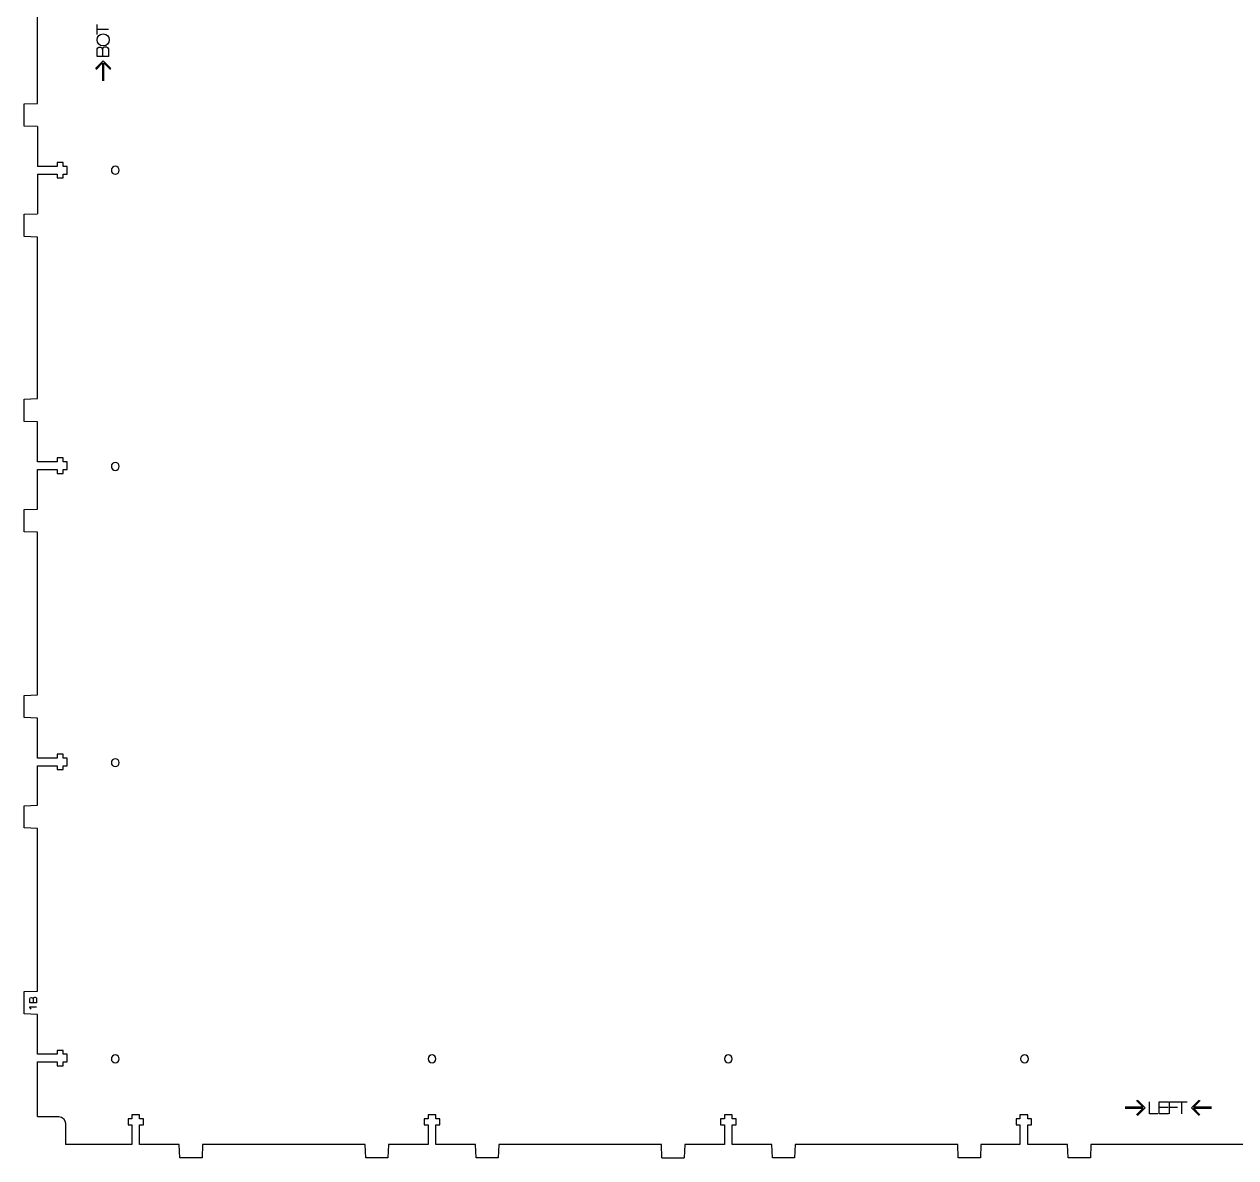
# Model space of a CAD drawing. Header units: millimetres. Extents: x -1014 to -186, y -862 to -38.
# Drawn here: x -1014.4 to -575.5, y -861.5 to -450.8 of the extents above; entities that cross this region are included whole.
import ezdxf

# ---------------------------------------------------------------- set-up
doc = ezdxf.new("R2010")
doc.units = ezdxf.units.MM
doc.layers.add('CUTS', color=1, linetype='Continuous', lineweight=25, true_color=0xff0000)
doc.layers.add('TEXT', color=5, linetype='Continuous', true_color=0x0000ff)

msp = doc.modelspace()

# ---------------------------------------------------------------- linework, layer by layer
at = {"layer": 'CUTS', "color": 1, "lineweight": 25, "true_color": 0xff0000}
for p, q in [((-1009.52, -479.45), (-1009.52, -420.56)), ((-1014.39, -479.65), (-1009.52, -479.45)), ((-1014.39, -487.68), (-1014.39, -479.65)), ((-1009.52, -487.88), (-1014.39, -487.68)), ((-1009.52, -487.88), (-1009.52, -502.28)), ((-1002.5, -502.28), (-1009.52, -502.28)), ((-1000.3, -500.88), (-1002.5, -500.88)), ((-1002.5, -500.88), (-1002.5, -502.28)), ((-1000.3, -502.28), (-1000.3, -500.88)), ((-998.86, -502.28), (-1000.3, -502.28)), ((-998.86, -505.08), (-998.86, -502.28)), ((-1009.52, -505.08), (-1002.5, -505.08)), ((-1009.52, -505.08), (-1009.52, -519.46)), ((-1002.5, -505.08), (-1002.5, -506.48)), ((-1002.5, -506.48), (-1000.3, -506.48)), ((-1000.3, -506.48), (-1000.3, -505.08)), ((-1000.3, -505.08), (-998.86, -505.08)), ((-1014.39, -519.66), (-1009.52, -519.46)), ((-1014.39, -527.7), (-1014.39, -519.66)), ((-1009.52, -527.9), (-1014.39, -527.7)), ((-1009.52, -586.46), (-1009.52, -527.9)), ((-1014.39, -586.66), (-1009.52, -586.46)), ((-1014.39, -594.69), (-1014.39, -586.66)), ((-1009.52, -594.89), (-1014.39, -594.69)), ((-1009.52, -609.35), (-1009.52, -594.89)), ((-1002.5, -609.35), (-1009.52, -609.35)), ((-1000.3, -607.95), (-1002.5, -607.95)), ((-1002.5, -607.95), (-1002.5, -609.35)), ((-1000.3, -609.35), (-1000.3, -607.95)), ((-998.86, -609.35), (-1000.3, -609.35)), ((-998.86, -612.15), (-998.86, -609.35)), ((-1009.52, -612.15), (-1002.5, -612.15)), ((-1009.52, -626.45), (-1009.52, -612.15)), ((-1002.5, -612.15), (-1002.5, -613.55)), ((-1002.5, -613.55), (-1000.3, -613.55)), ((-1000.3, -613.55), (-1000.3, -612.15)), ((-1000.3, -612.15), (-998.86, -612.15)), ((-1014.39, -626.65), (-1009.52, -626.45)), ((-1014.39, -634.69), (-1014.39, -626.65)), ((-1009.52, -634.89), (-1014.39, -634.69)), ((-1009.52, -693.8), (-1009.52, -634.89)), ((-1014.39, -694), (-1009.52, -693.8)), ((-1014.39, -702.03), (-1014.39, -694)), ((-1009.52, -702.23), (-1014.39, -702.03)), ((-1009.52, -716.69), (-1009.52, -702.23)), ((-1000.3, -715.29), (-1002.5, -715.29)), ((-1002.5, -715.29), (-1002.5, -716.69)), ((-1000.3, -716.69), (-1000.3, -715.29)), ((-1002.5, -716.69), (-1009.52, -716.69)), ((-1009.52, -719.49), (-1002.5, -719.49)), ((-1009.52, -733.79), (-1009.52, -719.49)), ((-1002.5, -719.49), (-1002.5, -720.89)), ((-998.86, -716.69), (-1000.3, -716.69)), ((-1000.3, -720.89), (-1000.3, -719.49)), ((-1000.3, -719.49), (-998.86, -719.49)), ((-998.86, -719.49), (-998.86, -716.69)), ((-1002.5, -720.89), (-1000.3, -720.89)), ((-1014.39, -733.99), (-1009.52, -733.79)), ((-1014.39, -742.03), (-1014.39, -733.99)), ((-1009.52, -742.23), (-1014.39, -742.03)), ((-1009.52, -801.14), (-1009.52, -742.23)), ((-1014.39, -801.34), (-1009.52, -801.14)), ((-1014.39, -809.37), (-1014.39, -801.34)), ((-1009.52, -809.57), (-1014.39, -809.37)), ((-1009.52, -824.03), (-1009.52, -809.57)), ((-1002.5, -824.03), (-1009.52, -824.03)), ((-1000.3, -822.63), (-1002.5, -822.63)), ((-1002.5, -822.63), (-1002.5, -824.03)), ((-1000.3, -824.03), (-1000.3, -822.63)), ((-998.86, -824.03), (-1000.3, -824.03)), ((-998.86, -826.83), (-998.86, -824.03)), ((-1009.52, -826.83), (-1002.5, -826.83)), ((-1009.52, -846.63), (-1009.52, -826.83)), ((-1002.5, -826.83), (-1002.5, -828.23)), ((-1002.5, -828.23), (-1000.3, -828.23)), ((-1000.3, -828.23), (-1000.3, -826.83)), ((-1000.3, -826.83), (-998.86, -826.83)), ((-1009.52, -846.63), (-1001.83, -846.63)), ((-972.59, -846.01), (-975.39, -846.01)), ((-975.39, -846.01), (-975.39, -847.45)), ((-972.59, -847.45), (-972.59, -846.01)), ((-865.25, -846.01), (-868.05, -846.01)), ((-868.05, -846.01), (-868.05, -847.45)), ((-865.25, -847.45), (-865.25, -846.01)), ((-757.91, -846.01), (-760.71, -846.01)), ((-760.71, -846.01), (-760.71, -847.45)), ((-757.91, -847.45), (-757.91, -846.01)), ((-650.84, -846.01), (-653.64, -846.01)), ((-653.64, -846.01), (-653.64, -847.45)), ((-650.84, -847.45), (-650.84, -846.01)), ((-999.43, -849.03), (-999.43, -856.69)), ((-975.39, -847.45), (-976.79, -847.45)), ((-976.79, -847.45), (-976.79, -849.65)), ((-976.79, -849.65), (-975.39, -849.65)), ((-975.39, -849.65), (-975.39, -856.67)), ((-971.19, -847.45), (-972.59, -847.45)), ((-972.59, -856.67), (-972.59, -849.65)), ((-972.59, -849.65), (-971.19, -849.65)), ((-971.19, -849.65), (-971.19, -847.45)), ((-868.05, -847.45), (-869.45, -847.45)), ((-869.45, -847.45), (-869.45, -849.65)), ((-869.45, -849.65), (-868.05, -849.65)), ((-868.05, -849.65), (-868.05, -856.67)), ((-863.85, -847.45), (-865.25, -847.45)), ((-865.25, -856.67), (-865.25, -849.65)), ((-865.25, -849.65), (-863.85, -849.65)), ((-863.85, -849.65), (-863.85, -847.45)), ((-760.71, -847.45), (-762.11, -847.45)), ((-762.11, -847.45), (-762.11, -849.65)), ((-762.11, -849.65), (-760.71, -849.65)), ((-760.71, -849.65), (-760.71, -856.67)), ((-756.51, -847.45), (-757.91, -847.45)), ((-757.91, -856.67), (-757.91, -849.65)), ((-757.91, -849.65), (-756.51, -849.65)), ((-756.51, -849.65), (-756.51, -847.45)), ((-655.04, -847.45), (-655.04, -849.65)), ((-653.64, -847.45), (-655.04, -847.45)), ((-655.04, -849.65), (-653.64, -849.65)), ((-653.64, -849.65), (-653.64, -856.67)), ((-649.44, -847.45), (-650.84, -847.45)), ((-650.84, -856.67), (-650.84, -849.65)), ((-650.84, -849.65), (-649.44, -849.65)), ((-649.44, -849.65), (-649.44, -847.45)), ((-975.39, -856.67), (-999.43, -856.69)), ((-958.21, -856.67), (-972.59, -856.67)), ((-958.01, -861.54), (-958.21, -856.67)), ((-949.77, -856.67), (-949.97, -861.54)), ((-890.87, -856.67), (-949.77, -856.67)), ((-890.67, -861.54), (-890.87, -856.67)), ((-882.45, -856.67), (-882.65, -861.54)), ((-868.05, -856.67), (-882.45, -856.67)), ((-850.87, -856.67), (-865.25, -856.67)), ((-850.67, -861.54), (-850.87, -856.67)), ((-842.43, -856.67), (-842.63, -861.54)), ((-783.53, -856.67), (-842.43, -856.67)), ((-783.33, -861.54), (-783.53, -856.67)), ((-775.11, -856.67), (-775.31, -861.54)), ((-760.71, -856.67), (-775.11, -856.67)), ((-743.53, -856.67), (-757.91, -856.67)), ((-743.33, -861.54), (-743.53, -856.67)), ((-735.09, -856.67), (-735.29, -861.54)), ((-676.2, -856.67), (-735.09, -856.67)), ((-676, -861.54), (-676.2, -856.67)), ((-667.77, -856.67), (-667.97, -861.54)), ((-653.64, -856.67), (-667.77, -856.67)), ((-636.38, -856.67), (-650.84, -856.67)), ((-636.18, -861.54), (-636.38, -856.67)), ((-627.94, -856.67), (-628.14, -861.54)), ((-569.04, -856.67), (-627.94, -856.67)), ((-949.97, -861.54), (-958.01, -861.54)), ((-882.65, -861.54), (-890.67, -861.54)), ((-842.63, -861.54), (-850.67, -861.54)), ((-783.33, -861.54), (-775.31, -861.54)), ((-735.29, -861.54), (-743.33, -861.54)), ((-667.97, -861.54), (-676, -861.54)), ((-628.14, -861.54), (-636.18, -861.54))]:
    msp.add_line(p, q, dxfattribs=at)
for points in [[(-981.41, -502.26), (-982.2, -502.26), (-982.83, -502.89), (-982.83, -503.68)], [(-982.83, -503.68), (-982.83, -504.47), (-982.2, -505.11), (-981.41, -505.11)], [(-979.98, -503.68), (-979.98, -502.89), (-980.62, -502.26), (-981.41, -502.26)], [(-981.41, -505.11), (-980.62, -505.11), (-979.98, -504.47), (-979.98, -503.68)], [(-981.41, -609.59), (-982.2, -609.59), (-982.83, -610.23), (-982.83, -611.02)], [(-979.98, -611.02), (-979.98, -610.23), (-980.62, -609.59), (-981.41, -609.59)], [(-982.83, -611.02), (-982.83, -611.81), (-982.2, -612.44), (-981.41, -612.44)], [(-981.41, -612.44), (-980.62, -612.44), (-979.98, -611.81), (-979.98, -611.02)], [(-981.41, -716.93), (-982.2, -716.93), (-982.83, -717.57), (-982.83, -718.36)], [(-982.83, -718.36), (-982.83, -719.15), (-982.2, -719.78), (-981.41, -719.78)], [(-979.98, -718.36), (-979.98, -717.57), (-980.62, -716.93), (-981.41, -716.93)], [(-981.41, -719.78), (-980.62, -719.78), (-979.98, -719.15), (-979.98, -718.36)], [(-981.41, -824.27), (-982.2, -824.27), (-982.83, -824.91), (-982.83, -825.7)], [(-979.98, -825.7), (-979.98, -824.91), (-980.62, -824.27), (-981.41, -824.27)], [(-866.65, -824.25), (-867.44, -824.25), (-868.07, -824.89), (-868.07, -825.68)], [(-865.22, -825.68), (-865.22, -824.89), (-865.86, -824.25), (-866.65, -824.25)], [(-759.31, -824.25), (-760.1, -824.25), (-760.73, -824.89), (-760.73, -825.68)], [(-757.88, -825.68), (-757.88, -824.89), (-758.52, -824.25), (-759.31, -824.25)], [(-651.97, -824.25), (-652.76, -824.25), (-653.39, -824.89), (-653.39, -825.68)], [(-650.54, -825.68), (-650.54, -824.89), (-651.18, -824.25), (-651.97, -824.25)], [(-982.83, -825.7), (-982.83, -826.49), (-982.2, -827.12), (-981.41, -827.12)], [(-981.41, -827.12), (-980.62, -827.12), (-979.98, -826.49), (-979.98, -825.7)], [(-868.07, -825.68), (-868.07, -826.46), (-867.44, -827.1), (-866.65, -827.1)], [(-866.65, -827.1), (-865.86, -827.1), (-865.22, -826.46), (-865.22, -825.68)], [(-760.73, -825.68), (-760.73, -826.46), (-760.1, -827.1), (-759.31, -827.1)], [(-759.31, -827.1), (-758.52, -827.1), (-757.88, -826.46), (-757.88, -825.68)], [(-653.39, -825.68), (-653.39, -826.46), (-652.76, -827.1), (-651.97, -827.1)], [(-651.97, -827.1), (-651.18, -827.1), (-650.54, -826.46), (-650.54, -825.68)], [(-1001.83, -846.63), (-1000.51, -846.63), (-999.43, -847.7), (-999.43, -849.03)]]:
    msp.add_open_spline(points, degree=3, dxfattribs=at)
at = {"layer": 'TEXT', "color": 5, "lineweight": 25, "true_color": 0x0000ff}
for points in [[(-987.97, -454.53), (-987.97, -450.93)], [(-983.8, -452.72), (-987.97, -452.72)], [(-987.97, -462.44), (-987.97, -460.17)], [(-983.8, -460.32), (-983.8, -462.44), (-987.97, -462.44), (-987.97, -462.44)], [(-985.98, -459.97), (-985.99, -462.44)], [(-985.99, -459.97), (-985.98, -459.97)], [(-988.57, -466.83), (-985.79, -464.05), (-983.01, -466.83)], [(-988.38, -467.13), (-985.99, -464.73), (-985.99, -471.27)], [(-985.59, -471.27), (-985.59, -464.73), (-983.19, -467.13)], [(-1012.35, -805.37), (-1012.35, -804.06)], [(-1009.93, -804.15), (-1009.93, -805.37), (-1012.35, -805.37), (-1012.35, -805.37)], [(-1012.33, -806.98), (-1012.33, -806.89), (-1009.95, -806.89)], [(-1011.2, -803.95), (-1011.2, -805.37)], [(-1011.2, -803.95), (-1011.19, -803.95)], [(-611.39, -840.82), (-609, -843.22), (-615.54, -843.22)], [(-611.09, -840.64), (-608.31, -843.42), (-611.09, -846.2)], [(-603.66, -845.6), (-606.71, -845.6), (-606.71, -841.24)], [(-599.81, -845.6), (-603.24, -845.6), (-603.24, -841.24), (-599.84, -841.24)], [(-599.42, -845.6), (-599.42, -841.24), (-596.37, -841.24)], [(-596.84, -841.24), (-593.09, -841.24)], [(-594.95, -845.6), (-594.95, -841.24)], [(-588.7, -846.2), (-591.49, -843.42), (-588.7, -840.64)], [(-584.26, -843.22), (-590.8, -843.22), (-588.4, -840.82)], [(-615.54, -843.62), (-609, -843.62), (-611.4, -846.02)], [(-603.24, -843.26), (-599.98, -843.26)], [(-599.42, -843.26), (-596.55, -843.26)], [(-588.41, -846.01), (-590.8, -843.62), (-584.26, -843.62)]]:
    msp.add_lwpolyline(points, dxfattribs=at)
for points in [[(-987.97, -456.45), (-987.97, -455.26), (-987.17, -454.29), (-985.79, -454.29)], [(-985.79, -458.61), (-987.17, -458.61), (-987.97, -457.64), (-987.97, -456.45)], [(-985.79, -454.29), (-984.41, -454.29), (-983.61, -455.26), (-983.61, -456.45)], [(-983.61, -456.45), (-983.61, -457.64), (-984.41, -458.61), (-985.79, -458.61)], [(-987.97, -460.17), (-987.97, -459.51), (-987.61, -459.05), (-986.94, -459.05)], [(-986.94, -459.05), (-986.45, -459.05), (-985.98, -459.48), (-985.99, -459.97)], [(-985.98, -459.97), (-985.96, -459.43), (-985.66, -458.92), (-984.93, -458.92)], [(-984.93, -458.92), (-984.45, -458.92), (-983.8, -459.23), (-983.8, -460.32)], [(-1012.35, -804.06), (-1012.35, -803.68), (-1012.14, -803.41), (-1011.75, -803.41)], [(-1011.88, -807.73), (-1011.97, -807.36), (-1012.16, -807.12), (-1012.33, -806.98)], [(-1011.75, -803.41), (-1011.46, -803.41), (-1011.19, -803.66), (-1011.2, -803.95)], [(-1011.19, -803.95), (-1011.18, -803.63), (-1011.01, -803.34), (-1010.59, -803.34)], [(-1010.59, -803.34), (-1010.31, -803.34), (-1009.93, -803.52), (-1009.93, -804.15)]]:
    msp.add_open_spline(points, degree=3, dxfattribs=at)

doc.saveas('drawing.dxf')
